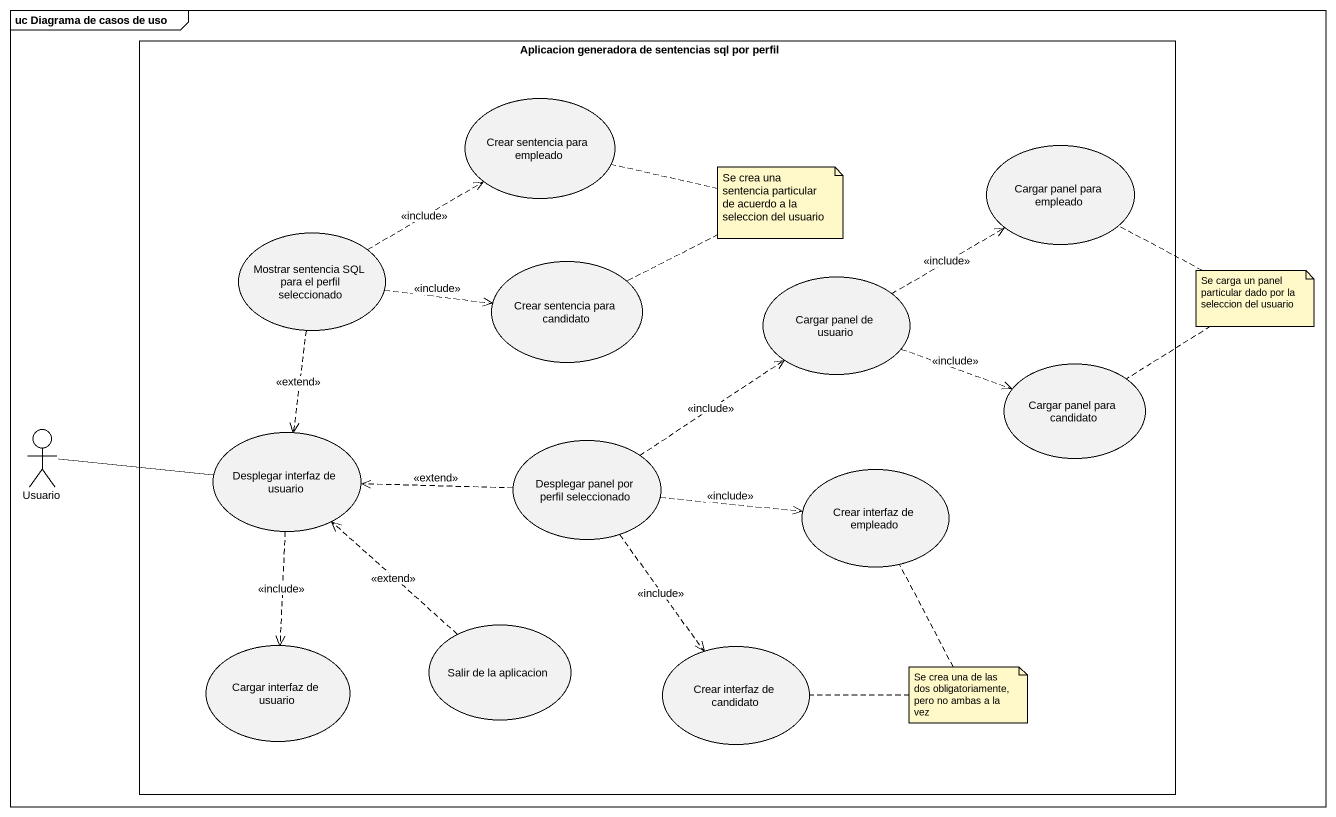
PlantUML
@startuml
mainframe uc Diagrama de casos de uso
rectangle "Aplicacion generadora de sentencias sql por perfil" as Aplicacion_generadora_de {
  usecase "Crear sentencia para empleado" as Crear_sentencia_para
  usecase "Cargar panel para empleado" as Cargar_panel_para_empleado
  usecase "Mostrar sentencia SQL para el perfil seleccionado" as Mostrar_sentencia_SQL_para
  usecase "Crear sentencia para candidato" as Crear_sentencia_para_2
  usecase "Cargar panel de usuario" as Cargar_panel_de_usuario
  usecase "Cargar panel para candidato" as Cargar_panel_para_candidato
  usecase "Desplegar interfaz de usuario" as Desplegar_interfaz_de
  usecase "Desplegar panel por perfil seleccionado" as Desplegar_panel_por_perfil
  usecase "Crear interfaz de empleado" as Crear_interfaz_de_empleado
  usecase "Salir de la aplicacion" as Salir_de_la_aplicacion
  usecase "Cargar interfaz de usuario" as Cargar_interfaz_de_usuario
  usecase "Crear interfaz de candidato" as Crear_interfaz_de_candidato
}
actor Usuario
Mostrar_sentencia_SQL_para .right.> Crear_sentencia_para : <<include>>
Mostrar_sentencia_SQL_para .right.> Crear_sentencia_para_2 : <<include>>
Mostrar_sentencia_SQL_para ..> Desplegar_interfaz_de : <<extend>>
Cargar_panel_de_usuario .right.> Cargar_panel_para_empleado : <<include>>
Cargar_panel_de_usuario .right.> Cargar_panel_para_candidato : <<include>>
Usuario -right- Desplegar_interfaz_de
Desplegar_interfaz_de ..> Cargar_interfaz_de_usuario : <<include>>
Desplegar_panel_por_perfil .up.> Cargar_panel_de_usuario : <<include>>
Desplegar_panel_por_perfil .left.> Desplegar_interfaz_de : <<extend>>
Desplegar_panel_por_perfil .right.> Crear_interfaz_de_empleado : <<include>>
Desplegar_panel_por_perfil ..> Crear_interfaz_de_candidato : <<include>>
Salir_de_la_aplicacion .up.> Desplegar_interfaz_de : <<extend>>
note as N1
  Se crea una sentencia particular de acuerdo a la seleccion del usuario
end note
N1 .. Crear_sentencia_para
N1 .. Crear_sentencia_para_2
note as N2
  Se carga un panel particular dado por la seleccion del usuario
end note
N2 .. Cargar_panel_para_candidato
N2 .. Cargar_panel_para_empleado
note as N3
  Se crea una de las dos obligatoriamente, pero no ambas a la vez
end note
N3 .. Crear_interfaz_de_empleado
N3 .. Crear_interfaz_de_candidato
@enduml
